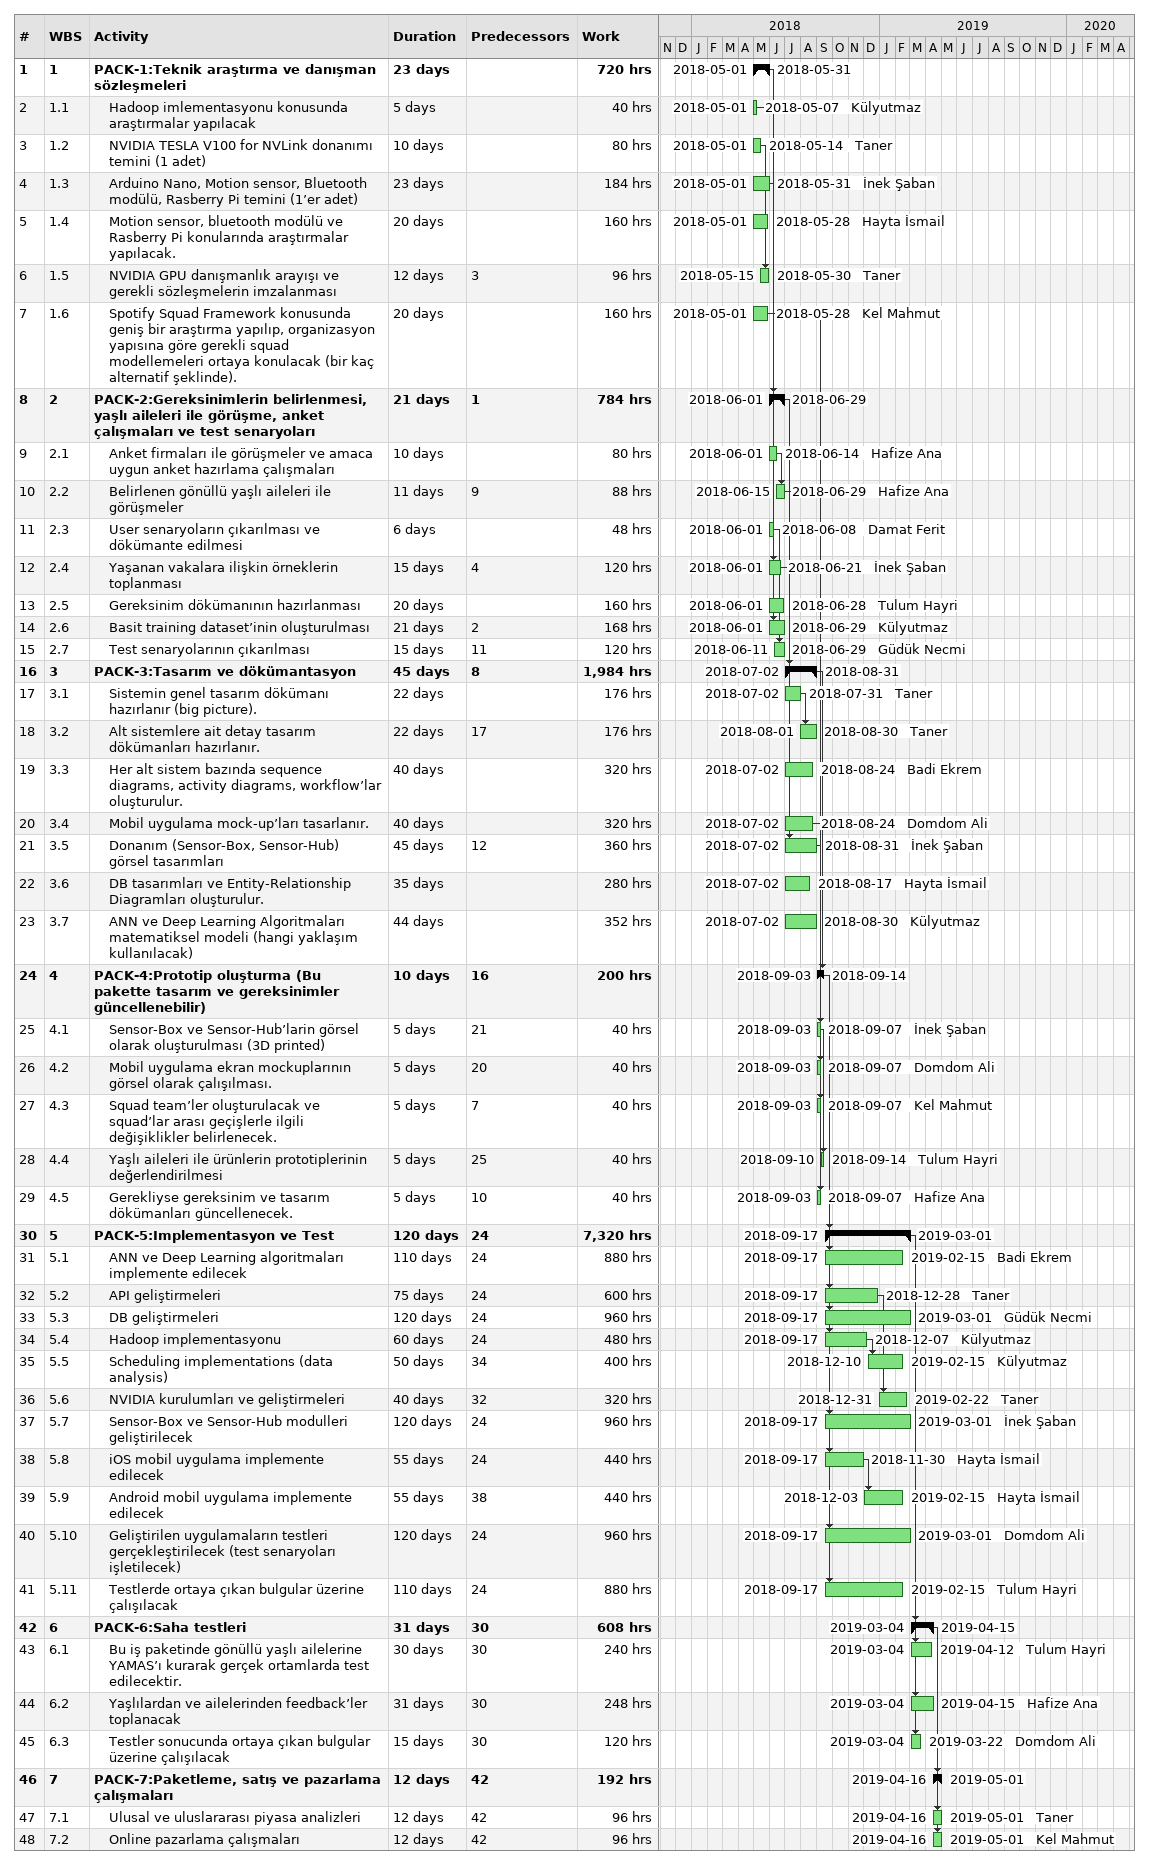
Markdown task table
| ID | WBS | Task | Duration | Start | Finish | Predecessors | Resources | Work (h) |
|---|---|---|---|---|---|---|---|---|
| 1 | 1 | **PACK-1:Teknik araştırma ve danışman sözleşmeleri** | 23d | 2018-05-01 | 2018-05-31 |  |  | 720 |
| 2 | 1.1 | Hadoop imlementasyonu konusunda araştırmalar yapılacak | 5d | 2018-05-01 | 2018-05-07 |  | Külyutmaz | 40 |
| 3 | 1.2 | NVIDIA TESLA V100 for NVLink donanımı temini (1 adet) | 10d | 2018-05-01 | 2018-05-14 |  | Taner | 80 |
| 4 | 1.3 | Arduino Nano, Motion sensor, Bluetooth modülü, Rasberry Pi temini (1’er adet) | 23d | 2018-05-01 | 2018-05-31 |  | İnek Şaban | 184 |
| 5 | 1.4 | Motion sensor, bluetooth modülü ve Rasberry Pi konularında araştırmalar yapılacak. | 20d | 2018-05-01 | 2018-05-28 |  | Hayta İsmail | 160 |
| 6 | 1.5 | NVIDIA GPU danışmanlık arayışı ve gerekli sözleşmelerin imzalanması | 12d | 2018-05-15 | 2018-05-30 | 3 | Taner | 96 |
| 7 | 1.6 | Spotify Squad Framework konusunda geniş bir araştırma yapılıp, organizasyon yapısına göre gerekli squad modellemeleri ortaya konulacak (bir kaç alternatif şeklinde). | 20d | 2018-05-01 | 2018-05-28 |  | Kel Mahmut | 160 |
| 8 | 2 | **PACK-2:Gereksinimlerin belirlenmesi, yaşlı aileleri ile görüşme, anket çalışmaları ve test senaryoları** | 21d | 2018-06-01 | 2018-06-29 | 1 |  | 784 |
| 9 | 2.1 | Anket firmaları ile görüşmeler ve amaca uygun anket hazırlama çalışmaları | 10d | 2018-06-01 | 2018-06-14 |  | Hafize Ana | 80 |
| 10 | 2.2 | Belirlenen gönüllü yaşlı aileleri ile görüşmeler | 11d | 2018-06-15 | 2018-06-29 | 9 | Hafize Ana | 88 |
| 11 | 2.3 | User senaryoların çıkarılması ve dökümante edilmesi | 6d | 2018-06-01 | 2018-06-08 |  | Damat Ferit | 48 |
| 12 | 2.4 | Yaşanan vakalara ilişkin örneklerin toplanması | 15d | 2018-06-01 | 2018-06-21 | 4 | İnek Şaban | 120 |
| 13 | 2.5 | Gereksinim dökümanının hazırlanması | 20d | 2018-06-01 | 2018-06-28 |  | Tulum Hayri | 160 |
| 14 | 2.6 | Basit training dataset’inin oluşturulması | 21d | 2018-06-01 | 2018-06-29 | 2 | Külyutmaz | 168 |
| 15 | 2.7 | Test senaryolarının çıkarılması | 15d | 2018-06-11 | 2018-06-29 | 11 | Güdük Necmi | 120 |
| 16 | 3 | **PACK-3:Tasarım ve dökümantasyon** | 45d | 2018-07-02 | 2018-08-31 | 8 |  | 1984 |
| 17 | 3.1 | Sistemin genel tasarım dökümanı hazırlanır (big picture). | 22d | 2018-07-02 | 2018-07-31 |  | Taner | 176 |
| 18 | 3.2 | Alt sistemlere ait detay tasarım dökümanları hazırlanır. | 22d | 2018-08-01 | 2018-08-30 | 17 | Taner | 176 |
| 19 | 3.3 | Her alt sistem bazında sequence diagrams, activity diagrams, workflow’lar oluşturulur. | 40d | 2018-07-02 | 2018-08-24 |  | Badi Ekrem | 320 |
| 20 | 3.4 | Mobil uygulama mock-up’ları tasarlanır. | 40d | 2018-07-02 | 2018-08-24 |  | Domdom Ali | 320 |
| 21 | 3.5 | Donanım (Sensor-Box, Sensor-Hub) görsel tasarımları | 45d | 2018-07-02 | 2018-08-31 | 12 | İnek Şaban | 360 |
| 22 | 3.6 | DB tasarımları ve Entity-Relationship Diagramları oluşturulur. | 35d | 2018-07-02 | 2018-08-17 |  | Hayta İsmail | 280 |
| 23 | 3.7 | ANN ve Deep Learning Algoritmaları matematiksel modeli (hangi yaklaşım kullanılacak) | 44d | 2018-07-02 | 2018-08-30 |  | Külyutmaz | 352 |
| 24 | 4 | **PACK-4:Prototip oluşturma (Bu pakette tasarım ve gereksinimler güncellenebilir)** | 10d | 2018-09-03 | 2018-09-14 | 16 |  | 200 |
| 25 | 4.1 | Sensor-Box ve Sensor-Hub’larin görsel olarak oluşturulması (3D printed) | 5d | 2018-09-03 | 2018-09-07 | 21 | İnek Şaban | 40 |
| 26 | 4.2 | Mobil uygulama ekran mockuplarının görsel olarak çalışılması. | 5d | 2018-09-03 | 2018-09-07 | 20 | Domdom Ali | 40 |
| 27 | 4.3 | Squad team’ler oluşturulacak ve squad’lar arası geçişlerle ilgili değişiklikler belirlenecek. | 5d | 2018-09-03 | 2018-09-07 | 7 | Kel Mahmut | 40 |
| 28 | 4.4 | Yaşlı aileleri ile ürünlerin prototiplerinin değerlendirilmesi | 5d | 2018-09-10 | 2018-09-14 | 25 | Tulum Hayri | 40 |
| 29 | 4.5 | Gerekliyse gereksinim ve tasarım dökümanları güncellenecek. | 5d | 2018-09-03 | 2018-09-07 | 10 | Hafize Ana | 40 |
| 30 | 5 | **PACK-5:Implementasyon ve Test** | 120d | 2018-09-17 | 2019-03-01 | 24 |  | 7320 |
| 31 | 5.1 | ANN ve Deep Learning algoritmaları implemente edilecek | 110d | 2018-09-17 | 2019-02-15 | 24 | Badi Ekrem | 880 |
| 32 | 5.2 | API geliştirmeleri | 75d | 2018-09-17 | 2018-12-28 | 24 | Taner | 600 |
| 33 | 5.3 | DB geliştirmeleri | 120d | 2018-09-17 | 2019-03-01 | 24 | Güdük Necmi | 960 |
| 34 | 5.4 | Hadoop implementasyonu | 60d | 2018-09-17 | 2018-12-07 | 24 | Külyutmaz | 480 |
| 35 | 5.5 | Scheduling implementations (data analysis) | 50d | 2018-12-10 | 2019-02-15 | 34 | Külyutmaz | 400 |
| 36 | 5.6 | NVIDIA kurulumları ve geliştirmeleri | 40d | 2018-12-31 | 2019-02-22 | 32 | Taner | 320 |
| 37 | 5.7 | Sensor-Box ve Sensor-Hub modulleri geliştirilecek | 120d | 2018-09-17 | 2019-03-01 | 24 | İnek Şaban | 960 |
| 38 | 5.8 | iOS mobil uygulama implemente edilecek | 55d | 2018-09-17 | 2018-11-30 | 24 | Hayta İsmail | 440 |
| 39 | 5.9 | Android mobil uygulama implemente edilecek | 55d | 2018-12-03 | 2019-02-15 | 38 | Hayta İsmail | 440 |
| 40 | 5.10 | Geliştirilen uygulamaların testleri gerçekleştirilecek (test senaryoları işletilecek) | 120d | 2018-09-17 | 2019-03-01 | 24 | Domdom Ali | 960 |
| 41 | 5.11 | Testlerde ortaya çıkan bulgular üzerine çalışılacak | 110d | 2018-09-17 | 2019-02-15 | 24 | Tulum Hayri | 880 |
| 42 | 6 | **PACK-6:Saha testleri** | 31d | 2019-03-04 | 2019-04-15 | 30 |  | 608 |
| 43 | 6.1 | Bu iş paketinde gönüllü yaşlı ailelerine YAMAS’ı kurarak gerçek ortamlarda test edilecektir. | 30d | 2019-03-04 | 2019-04-12 | 30 | Tulum Hayri | 240 |
| 44 | 6.2 | Yaşlılardan ve ailelerinden feedback’ler toplanacak | 31d | 2019-03-04 | 2019-04-15 | 30 | Hafize Ana | 248 |
| 45 | 6.3 | Testler sonucunda ortaya çıkan bulgular üzerine çalışılacak | 15d | 2019-03-04 | 2019-03-22 | 30 | Domdom Ali | 120 |
| 46 | 7 | **PACK-7:Paketleme, satış ve pazarlama çalışmaları** | 12d | 2019-04-16 | 2019-05-01 | 42 |  | 192 |
| 47 | 7.1 | Ulusal ve uluslararası piyasa analizleri | 12d | 2019-04-16 | 2019-05-01 | 42 | Taner | 96 |
| 48 | 7.2 | Online pazarlama çalışmaları | 12d | 2019-04-16 | 2019-05-01 | 42 | Kel Mahmut | 96 |
